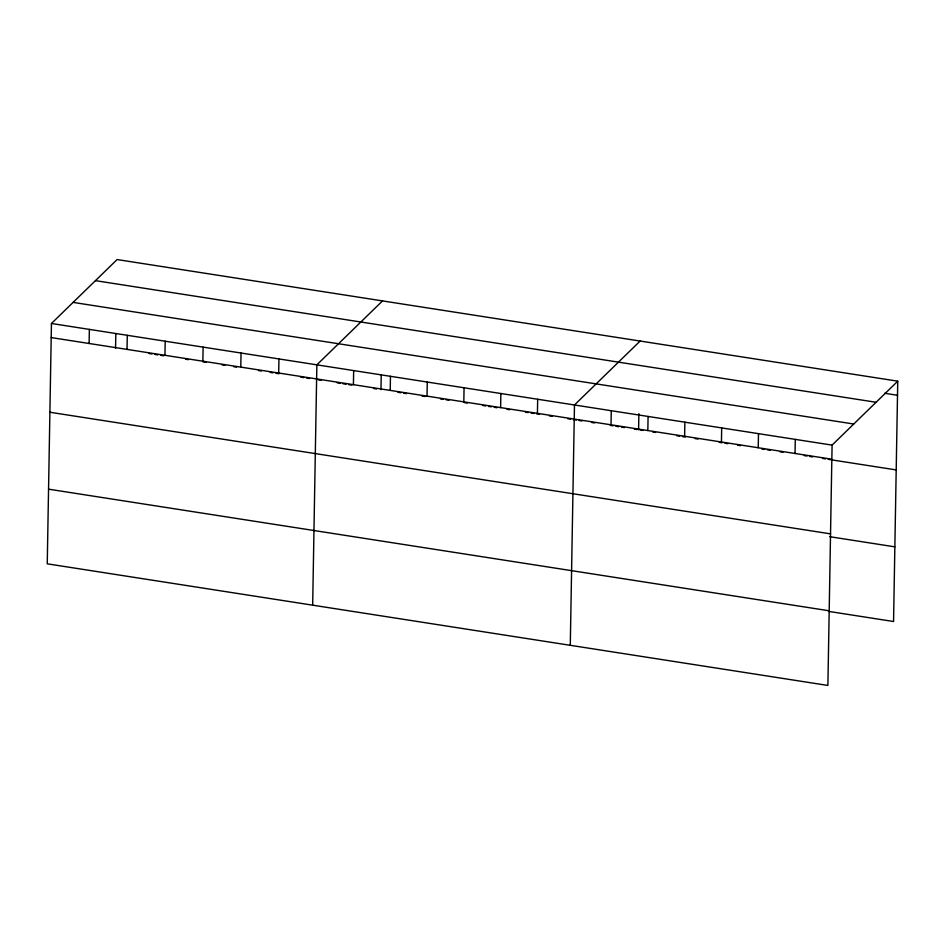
<?xml version="1.0" encoding="UTF-8"?>
<svg xmlns="http://www.w3.org/2000/svg" width="945" height="945" viewBox="0 0 945 945"><rect width="100%" height="100%" fill="white"/><g stroke="black" fill="none" stroke-linecap="round" stroke-linejoin="round"><path stroke-width="1.42" d="M51.443 323.485L47.25 563.822L827.891 685.444L832.084 445.119L897.75 381.178L117.109 259.556L51.443 323.485L832.084 445.119M89.113 343.496L89.362 329.403M115.562 348.303L115.822 333.668M127.032 349.402L127.28 335.31M164.95 355.308L165.198 341.216M202.868 361.214L203.116 347.122M240.786 367.121L241.034 353.028M278.704 373.027L278.94 358.935M312.665 605.178L316.858 364.841L382.524 300.9M353.418 384.674L353.666 370.582M380.977 389.659L381.237 375.011M390.214 390.403L390.462 376.311M427.022 396.132L427.27 382.04M463.818 401.873L464.066 387.781M500.626 407.602L500.874 393.51M537.421 413.343L537.67 399.251M570.284 645.317L574.477 404.98L640.143 341.039M611.025 424.801L611.273 410.709M638.596 429.786L638.867 413.686M647.833 430.542L648.081 416.45M684.629 436.271L684.877 422.179M721.437 442.012L721.685 427.92M758.233 447.741L758.481 433.649M795.04 453.47L795.288 439.378M897.75 381.178L893.557 621.515L828.446 611.368M884.768 393.285L897.502 395.27M95.445 280.653L876.086 402.275M73.119 302.388L853.748 424.021M51.195 337.578L831.836 459.211M149.097 353.524L152.015 353.985M154.933 354.434L157.85 354.895M160.768 355.344L163.686 355.804M185.563 359.206L188.48 359.667M203.057 361.935L205.975 362.384M222.016 364.888L224.934 365.349M233.687 366.707L236.604 367.156M258.481 370.57L261.399 371.019M270.14 372.389L273.058 372.838M275.975 373.299L278.893 373.747M300.77 377.161L303.688 377.61M306.605 378.071L309.523 378.52M318.276 379.89L321.182 380.339M337.223 382.843L340.141 383.292M343.059 383.753L345.976 384.202M348.894 384.65L351.812 385.111M373.688 388.513L376.606 388.974M397.963 392.305L400.798 392.742M403.621 393.179L406.456 393.628M422.025 396.049L424.86 396.487M440.429 398.92L443.264 399.357M446.087 399.794L448.922 400.243M464.491 402.664L467.326 403.102M482.895 405.535L485.718 405.972M488.553 406.421L491.388 406.858M494.211 407.295L497.046 407.744M506.957 409.279L509.78 409.728M525.349 412.15L528.184 412.587M531.019 413.036L533.842 413.473M536.677 413.91L539.512 414.359M549.411 415.894L552.246 416.343M567.815 418.765L570.65 419.202M573.485 419.651L576.308 420.088M579.143 420.525L581.966 420.974M591.877 422.51L594.712 422.958M610.281 425.38L613.116 425.817M615.939 426.266L618.774 426.703M621.609 427.14L624.432 427.589M634.343 429.124L637.178 429.573M640.001 430.01L642.836 430.447M652.747 431.995L655.57 432.432M676.809 435.751L679.632 436.188M682.467 436.625L685.302 437.074M695.213 438.61L698.036 439.059M719.275 442.366L722.098 442.803M724.933 443.24L727.768 443.689M737.667 445.225L740.502 445.674M761.729 448.981L764.564 449.418M767.399 449.855L770.222 450.304M780.133 451.84L782.968 452.289M804.195 455.596L807.03 456.033M809.853 456.47L812.688 456.919M822.599 458.455L825.434 458.904M828.257 459.341L896.203 469.925M49.896 412.244L830.537 533.866M829.745 536.701L894.856 546.848M48.549 489.167L829.19 610.789"/></g></svg>
